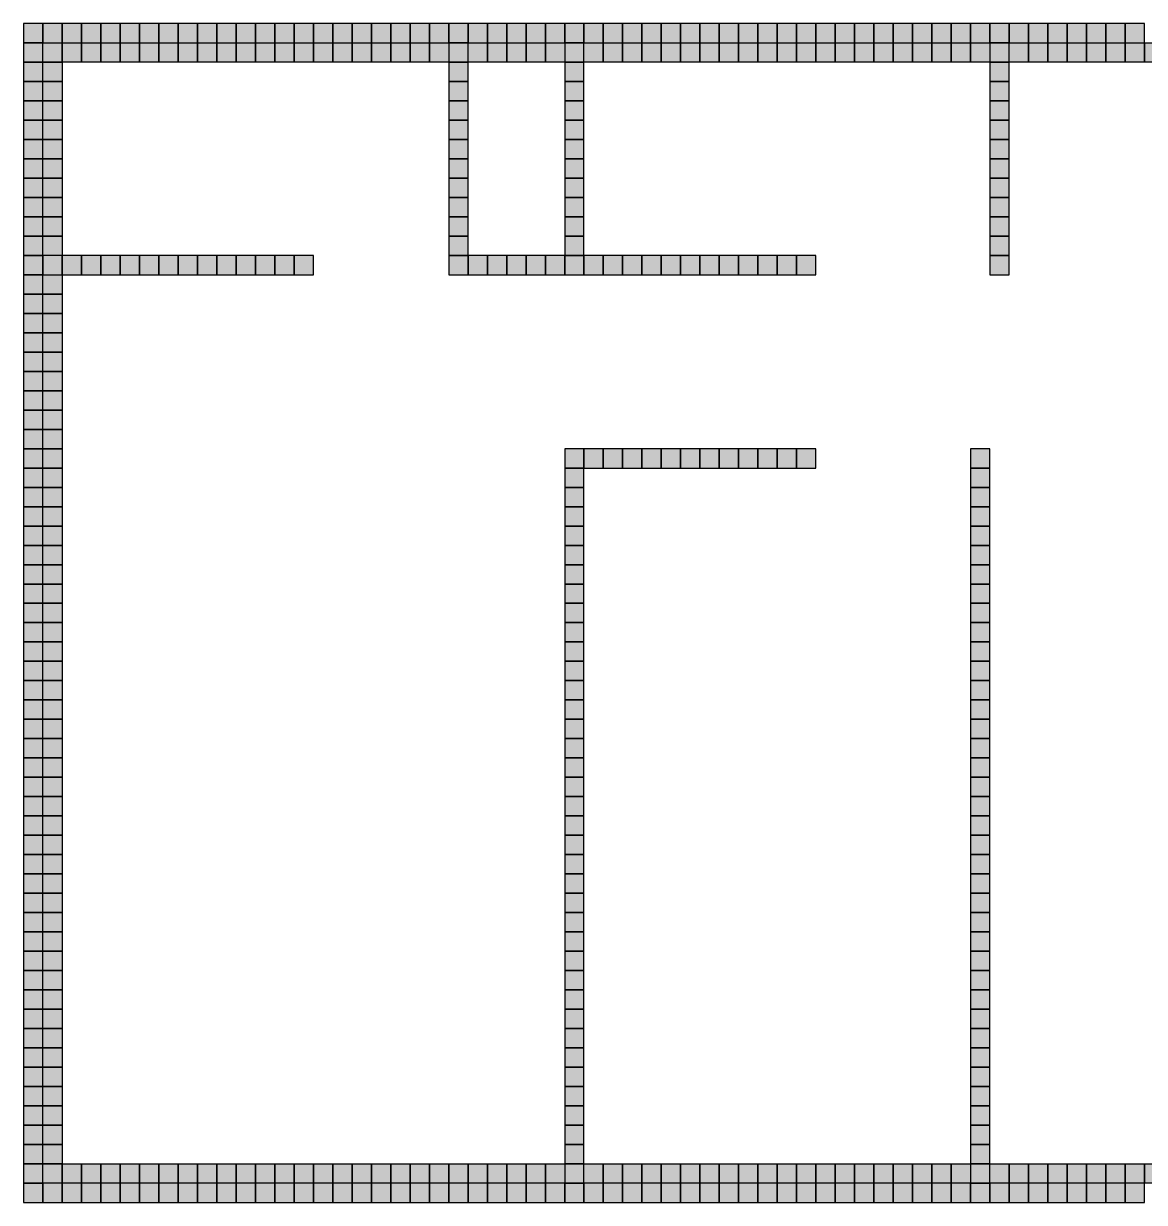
# Model space of a CAD drawing. Header units: inches. Extents: x 0.3 to 12.1, y 0.1 to 7.4.
# Drawn here: x 0.29 to 6.09, y 0.06 to 6.16 of the extents above; entities that cross this region are included whole.
import ezdxf

# ---------------------------------------------------------------- set-up
doc = ezdxf.new("R2010")
doc.units = ezdxf.units.IN
doc.header["$MEASUREMENT"] = 0
doc.layers.add('GRILLA PIXEL', color=7, linetype='Continuous')

# ---------------------------------------------------------------- blocks, each defined once
blk = doc.blocks.new('0-255-255-31-Muro alto')
at = {"layer": 'GRILLA PIXEL', "true_color": 0xffff1f}
h = blk.add_hatch(color=2, dxfattribs=at)
h.dxf.hatch_style = 1
h.paths.add_polyline_path([(0, 0), (-0.1, 0), (-0.1, -0.1), (0, -0.1)])
blk.add_lwpolyline([(-0.1, 0), (-0.1, -0.1), (0, -0.1), (0, 0)], close=True)
blk = doc.blocks.new('0-255-0-0-Muro dormitorio principal')
h = blk.add_hatch(color=1)
h.dxf.hatch_style = 1
h.paths.add_polyline_path([(0, 0), (-0.1, 0), (-0.1, -0.1), (0, -0.1)])
blk.add_lwpolyline([(-0.1, 0), (-0.1, -0.1), (0, -0.1), (0, 0)], close=True)
blk = doc.blocks.new('0-203-204-205-Ventana principal')
at = {"layer": 'GRILLA PIXEL', "true_color": 0xcbcccd}
h = blk.add_hatch(color=254, dxfattribs=at)
h.dxf.hatch_style = 1
h.paths.add_polyline_path([(0, 0), (-0.1, 0), (-0.1, -0.1), (0, -0.1)])
blk.add_lwpolyline([(-0.1, 0), (-0.1, -0.1), (0, -0.1), (0, 0)], close=True)
blk = doc.blocks.new('0-3-160-22-Ventana comun')
at = {"layer": 'GRILLA PIXEL', "true_color": 0x03a016}
h = blk.add_hatch(color=104, dxfattribs=at)
h.dxf.hatch_style = 1
h.paths.add_polyline_path([(0, 0), (-0.1, 0), (-0.1, -0.1), (0, -0.1)])
blk.add_lwpolyline([(-0.1, 0), (-0.1, -0.1), (0, -0.1), (0, 0)], close=True)
blk = doc.blocks.new('0-5-68-255-Muro inicio conexion')
at = {"layer": 'GRILLA PIXEL', "true_color": 0x0544ff}
h = blk.add_hatch(color=160, dxfattribs=at)
h.dxf.hatch_style = 1
h.paths.add_polyline_path([(0, 0), (-0.1, 0), (-0.1, -0.1), (0, -0.1)])
blk.add_lwpolyline([(-0.1, 0), (-0.1, -0.1), (0, -0.1), (0, 0)], close=True)
blk = doc.blocks.new('0-63-149-253-Muro fichas extremo')
at = {"layer": 'GRILLA PIXEL', "true_color": 0x3f95fd}
h = blk.add_hatch(color=153, dxfattribs=at)
h.dxf.hatch_style = 1
h.paths.add_polyline_path([(0, 0), (-0.1, 0), (-0.1, -0.1), (0, -0.1)])
blk.add_lwpolyline([(-0.1, 0), (-0.1, -0.1), (0, -0.1), (0, 0)], close=True)
blk = doc.blocks.new('0-0-28-112-Muro auxiliar fichas esquinas')
at = {"layer": 'GRILLA PIXEL', "true_color": 0x001c70}
h = blk.add_hatch(color=166, dxfattribs=at)
h.dxf.hatch_style = 1
h.paths.add_polyline_path([(0, 0), (-0.1, 0), (-0.1, -0.1), (0, -0.1)])
blk.add_lwpolyline([(-0.1, 0), (-0.1, -0.1), (0, -0.1), (0, 0)], close=True)
blk = doc.blocks.new('1-99-100-102-auxiliar lado interno')
at = {"lineweight": 70, "true_color": 0x636466}
h = blk.add_hatch(color=251, dxfattribs=at)
h.dxf.hatch_style = 1
h.paths.add_polyline_path([(-0.1, -0.1), (-0.1, 0), (0, 0), (0, -0.1)])
blk.add_lwpolyline([(0, 0), (0, -0.1), (-0.1, -0.1), (-0.1, 0)], close=True)
blk = doc.blocks.new('pixel extremo ventana')
h = blk.add_hatch(color=136)
h.dxf.hatch_style = 1
h.paths.add_polyline_path([(0, 0), (-0.1, 0), (-0.1, -0.1), (0, -0.1)])
blk.add_lwpolyline([(-0.1, 0), (-0.1, -0.1), (0, -0.1), (0, 0)], close=True)

msp = doc.modelspace()

# ---------------------------------------------------------------- block references
for name, p in [('0-5-68-255-Muro inicio conexion', (0.3928, 6.1567)), ('0-255-255-31-Muro alto', (0.4928, 6.1567)), ('0-255-255-31-Muro alto', (0.5928, 6.1567)), ('0-255-255-31-Muro alto', (0.6928, 6.1567)), ('0-255-255-31-Muro alto', (0.7928, 6.1567)), ('0-255-255-31-Muro alto', (0.8928, 6.1567)), ('0-255-255-31-Muro alto', (0.9928, 6.1567)), ('0-255-255-31-Muro alto', (1.0928, 6.1567)), ('0-255-255-31-Muro alto', (1.1928, 6.1567)), ('0-255-255-31-Muro alto', (1.2928, 6.1567)), ('0-255-255-31-Muro alto', (1.3928, 6.1567)), ('0-255-255-31-Muro alto', (1.4928, 6.1567)), ('0-255-255-31-Muro alto', (1.5928, 6.1567)), ('0-255-255-31-Muro alto', (1.6928, 6.1567)), ('0-255-255-31-Muro alto', (1.7928, 6.1567)), ('0-255-255-31-Muro alto', (1.8928, 6.1567)), ('0-255-255-31-Muro alto', (1.9928, 6.1567)), ('0-255-255-31-Muro alto', (2.0928, 6.1567)), ('0-255-255-31-Muro alto', (2.1928, 6.1567)), ('0-255-255-31-Muro alto', (2.2928, 6.1567)), ('0-255-255-31-Muro alto', (2.3928, 6.1567)), ('0-255-255-31-Muro alto', (2.4928, 6.1567)), ('0-255-255-31-Muro alto', (2.5928, 6.1567)), ('0-255-255-31-Muro alto', (2.6928, 6.1567)), ('0-255-255-31-Muro alto', (2.7928, 6.1567)), ('0-255-255-31-Muro alto', (2.8928, 6.1567)), ('0-255-255-31-Muro alto', (2.9928, 6.1567)), ('0-255-255-31-Muro alto', (3.0928, 6.1567)), ('0-255-255-31-Muro alto', (3.1928, 6.1567)), ('0-255-255-31-Muro alto', (3.2928, 6.1567)), ('0-255-255-31-Muro alto', (3.3928, 6.1567)), ('0-255-255-31-Muro alto', (3.4928, 6.1567)), ('0-255-255-31-Muro alto', (3.5928, 6.1567)), ('0-255-255-31-Muro alto', (3.6928, 6.1567)), ('0-255-255-31-Muro alto', (3.7928, 6.1567)), ('0-255-255-31-Muro alto', (3.8928, 6.1567)), ('0-255-255-31-Muro alto', (3.9928, 6.1567)), ('0-255-255-31-Muro alto', (4.0928, 6.1567)), ('0-255-255-31-Muro alto', (4.1928, 6.1567)), ('0-255-255-31-Muro alto', (4.2928, 6.1567)), ('0-255-255-31-Muro alto', (4.3928, 6.1567)), ('0-255-255-31-Muro alto', (4.4928, 6.1567)), ('0-255-255-31-Muro alto', (4.5928, 6.1567)), ('0-255-255-31-Muro alto', (4.6928, 6.1567)), ('0-255-255-31-Muro alto', (4.7928, 6.1567)), ('0-255-255-31-Muro alto', (4.8928, 6.1567)), ('0-255-255-31-Muro alto', (4.9928, 6.1567)), ('0-255-255-31-Muro alto', (5.0928, 6.1567)), ('0-255-255-31-Muro alto', (5.1928, 6.1567)), ('0-255-255-31-Muro alto', (5.2928, 6.1567)), ('0-255-255-31-Muro alto', (5.3928, 6.1567)), ('0-255-255-31-Muro alto', (5.4928, 6.1567)), ('0-255-255-31-Muro alto', (5.5928, 6.1567)), ('0-255-255-31-Muro alto', (5.6928, 6.1567)), ('0-255-255-31-Muro alto', (5.7928, 6.1567)), ('0-255-255-31-Muro alto', (5.8928, 6.1567)), ('0-255-255-31-Muro alto', (5.9928, 6.1567)), ('0-255-255-31-Muro alto', (6.0928, 6.1567)), ('0-5-68-255-Muro inicio conexion', (0.3928, 6.0567)), ('1-99-100-102-auxiliar lado interno', (0.4928, 6.0567)), ('1-99-100-102-auxiliar lado interno', (0.5929, 6.0567)), ('1-99-100-102-auxiliar lado interno', (0.6929, 6.0567)), ('1-99-100-102-auxiliar lado interno', (0.7929, 6.0567)), ('1-99-100-102-auxiliar lado interno', (0.8929, 6.0567)), ('1-99-100-102-auxiliar lado interno', (0.9929, 6.0567)), ('1-99-100-102-auxiliar lado interno', (1.0929, 6.0567)), ('1-99-100-102-auxiliar lado interno', (1.1929, 6.0567)), ('1-99-100-102-auxiliar lado interno', (1.2929, 6.0567)), ('1-99-100-102-auxiliar lado interno', (1.3929, 6.0567)), ('1-99-100-102-auxiliar lado interno', (1.4929, 6.0567)), ('1-99-100-102-auxiliar lado interno', (1.5929, 6.0567)), ('1-99-100-102-auxiliar lado interno', (1.6929, 6.0567)), ('1-99-100-102-auxiliar lado interno', (1.7929, 6.0567)), ('1-99-100-102-auxiliar lado interno', (1.8929, 6.0567)), ('1-99-100-102-auxiliar lado interno', (1.9929, 6.0567)), ('1-99-100-102-auxiliar lado interno', (2.0929, 6.0567)), ('1-99-100-102-auxiliar lado interno', (2.1929, 6.0567)), ('1-99-100-102-auxiliar lado interno', (2.2929, 6.0567)), ('1-99-100-102-auxiliar lado interno', (2.3929, 6.0567)), ('1-99-100-102-auxiliar lado interno', (2.4929, 6.0567)), ('0-255-255-31-Muro alto', (2.5928, 6.0567)), ('1-99-100-102-auxiliar lado interno', (2.6928, 6.0567)), ('1-99-100-102-auxiliar lado interno', (2.7928, 6.0567)), ('1-99-100-102-auxiliar lado interno', (2.8928, 6.0567)), ('1-99-100-102-auxiliar lado interno', (2.9928, 6.0567)), ('1-99-100-102-auxiliar lado interno', (3.0928, 6.0567)), ('0-255-255-31-Muro alto', (3.1928, 6.0567)), ('1-99-100-102-auxiliar lado interno', (3.2928, 6.0567)), ('1-99-100-102-auxiliar lado interno', (3.3928, 6.0567)), ('1-99-100-102-auxiliar lado interno', (3.4928, 6.0567)), ('1-99-100-102-auxiliar lado interno', (3.5928, 6.0567)), ('1-99-100-102-auxiliar lado interno', (3.6928, 6.0567)), ('1-99-100-102-auxiliar lado interno', (3.7928, 6.0567)), ('1-99-100-102-auxiliar lado interno', (3.8928, 6.0567)), ('1-99-100-102-auxiliar lado interno', (3.9928, 6.0567)), ('1-99-100-102-auxiliar lado interno', (4.0928, 6.0567)), ('1-99-100-102-auxiliar lado interno', (4.1928, 6.0567)), ('1-99-100-102-auxiliar lado interno', (4.2928, 6.0567)), ('1-99-100-102-auxiliar lado interno', (4.3928, 6.0567)), ('1-99-100-102-auxiliar lado interno', (4.4928, 6.0567)), ('1-99-100-102-auxiliar lado interno', (4.5928, 6.0567)), ('1-99-100-102-auxiliar lado interno', (4.6928, 6.0567)), ('1-99-100-102-auxiliar lado interno', (4.7928, 6.0567)), ('1-99-100-102-auxiliar lado interno', (4.8928, 6.0567)), ('1-99-100-102-auxiliar lado interno', (4.9928, 6.0567)), ('1-99-100-102-auxiliar lado interno', (5.0928, 6.0567)), ('1-99-100-102-auxiliar lado interno', (5.1928, 6.0567)), ('1-99-100-102-auxiliar lado interno', (5.2928, 6.0567)), ('0-255-255-31-Muro alto', (5.3928, 6.0567)), ('1-99-100-102-auxiliar lado interno', (5.4928, 6.0567)), ('1-99-100-102-auxiliar lado interno', (5.5928, 6.0567)), ('1-99-100-102-auxiliar lado interno', (5.6928, 6.0567)), ('1-99-100-102-auxiliar lado interno', (5.7928, 6.0567)), ('1-99-100-102-auxiliar lado interno', (5.8928, 6.0567)), ('1-99-100-102-auxiliar lado interno', (5.9928, 6.0567)), ('1-99-100-102-auxiliar lado interno', (6.0928, 6.0567)), ('1-99-100-102-auxiliar lado interno', (6.1928, 6.0567)), ('0-63-149-253-Muro fichas extremo', (0.3928, 5.9567)), ('1-99-100-102-auxiliar lado interno', (0.4928, 5.9567)), ('0-255-255-31-Muro alto', (2.5928, 5.9567)), ('0-255-255-31-Muro alto', (3.1928, 5.9567)), ('0-255-255-31-Muro alto', (5.3928, 5.9567)), ('0-255-255-31-Muro alto', (0.3928, 5.8567)), ('1-99-100-102-auxiliar lado interno', (0.4928, 5.8567)), ('0-255-255-31-Muro alto', (2.5928, 5.8567)), ('0-255-255-31-Muro alto', (3.1928, 5.8567)), ('0-255-255-31-Muro alto', (5.3928, 5.8567)), ('0-255-255-31-Muro alto', (0.3928, 5.7567)), ('1-99-100-102-auxiliar lado interno', (0.4929, 5.7567)), ('0-255-255-31-Muro alto', (2.5928, 5.7567)), ('0-255-255-31-Muro alto', (3.1928, 5.7567)), ('0-255-255-31-Muro alto', (5.3928, 5.7567)), ('0-255-255-31-Muro alto', (0.3928, 5.6567)), ('1-99-100-102-auxiliar lado interno', (0.4928, 5.6567)), ('0-255-255-31-Muro alto', (2.5928, 5.6567)), ('0-255-255-31-Muro alto', (3.1928, 5.6567)), ('0-255-255-31-Muro alto', (5.3928, 5.6567)), ('0-255-255-31-Muro alto', (0.3928, 5.5567)), ('1-99-100-102-auxiliar lado interno', (0.4928, 5.5567)), ('0-255-255-31-Muro alto', (2.5928, 5.5567)), ('0-255-255-31-Muro alto', (3.1928, 5.5567)), ('0-255-255-31-Muro alto', (5.3928, 5.5567)), ('0-255-255-31-Muro alto', (0.3928, 5.4567)), ('1-99-100-102-auxiliar lado interno', (0.4929, 5.4567)), ('0-255-255-31-Muro alto', (2.5928, 5.4567)), ('0-255-255-31-Muro alto', (3.1928, 5.4567)), ('0-255-255-31-Muro alto', (5.3928, 5.4567)), ('0-255-255-31-Muro alto', (0.3928, 5.3567)), ('1-99-100-102-auxiliar lado interno', (0.4929, 5.3567)), ('0-255-255-31-Muro alto', (2.5928, 5.3567)), ('0-255-255-31-Muro alto', (3.1928, 5.3567)), ('0-255-255-31-Muro alto', (5.3928, 5.3567)), ('0-255-255-31-Muro alto', (0.3928, 5.2567)), ('1-99-100-102-auxiliar lado interno', (0.4929, 5.2567)), ('0-255-255-31-Muro alto', (2.5928, 5.2567)), ('0-255-255-31-Muro alto', (3.1928, 5.2567)), ('0-255-255-31-Muro alto', (5.3928, 5.2567)), ('0-255-255-31-Muro alto', (0.3928, 5.1567)), ('1-99-100-102-auxiliar lado interno', (0.4929, 5.1567)), ('0-255-255-31-Muro alto', (2.5928, 5.1567)), ('0-255-255-31-Muro alto', (3.1928, 5.1567)), ('0-255-255-31-Muro alto', (5.3928, 5.1567)), ('0-255-255-31-Muro alto', (0.3928, 5.0567)), ('1-99-100-102-auxiliar lado interno', (0.4929, 5.0567)), ('0-255-255-31-Muro alto', (2.5928, 5.0567)), ('0-255-255-31-Muro alto', (3.1928, 5.0567)), ('0-255-255-31-Muro alto', (5.3928, 5.0567)), ('0-255-255-31-Muro alto', (0.3928, 4.9567)), ('0-255-255-31-Muro alto', (0.4928, 4.9567)), ('0-255-255-31-Muro alto', (0.5928, 4.9567)), ('0-255-255-31-Muro alto', (0.6928, 4.9567)), ('0-255-255-31-Muro alto', (0.7928, 4.9567)), ('0-255-255-31-Muro alto', (0.8928, 4.9567)), ('0-255-255-31-Muro alto', (0.9928, 4.9567)), ('0-255-255-31-Muro alto', (1.0928, 4.9567)), ('0-255-255-31-Muro alto', (1.1928, 4.9567)), ('0-255-255-31-Muro alto', (1.2928, 4.9567)), ('0-255-255-31-Muro alto', (1.3928, 4.9567)), ('0-255-255-31-Muro alto', (1.4928, 4.9567)), ('0-255-255-31-Muro alto', (1.5928, 4.9567)), ('0-255-255-31-Muro alto', (1.6928, 4.9567)), ('0-255-255-31-Muro alto', (1.7928, 4.9567)), ('0-255-255-31-Muro alto', (2.5928, 4.9567)), ('0-255-255-31-Muro alto', (2.6928, 4.9567)), ('0-255-255-31-Muro alto', (2.7928, 4.9567)), ('0-255-255-31-Muro alto', (2.8928, 4.9567)), ('0-255-255-31-Muro alto', (2.9928, 4.9567)), ('0-255-255-31-Muro alto', (3.0928, 4.9567)), ('0-255-255-31-Muro alto', (3.1928, 4.9567)), ('0-255-255-31-Muro alto', (3.2928, 4.9567)), ('0-255-255-31-Muro alto', (3.3928, 4.9567)), ('0-255-255-31-Muro alto', (3.4928, 4.9567)), ('0-255-255-31-Muro alto', (3.5928, 4.9567)), ('0-255-255-31-Muro alto', (3.6928, 4.9567)), ('0-255-255-31-Muro alto', (3.7928, 4.9567)), ('0-255-255-31-Muro alto', (3.8928, 4.9567)), ('0-255-255-31-Muro alto', (3.9928, 4.9567)), ('0-255-255-31-Muro alto', (4.0928, 4.9567)), ('0-255-255-31-Muro alto', (4.1928, 4.9567)), ('0-255-255-31-Muro alto', (4.2928, 4.9567)), ('0-255-255-31-Muro alto', (4.3928, 4.9567)), ('0-255-255-31-Muro alto', (5.3928, 4.9567)), ('0-255-0-0-Muro dormitorio principal', (0.3928, 4.8567)), ('1-99-100-102-auxiliar lado interno', (0.4928, 4.8567)), ('0-255-0-0-Muro dormitorio principal', (0.3928, 4.7567)), ('1-99-100-102-auxiliar lado interno', (0.4928, 4.7567)), ('0-255-0-0-Muro dormitorio principal', (0.3928, 4.6567)), ('1-99-100-102-auxiliar lado interno', (0.4929, 4.6567)), ('0-255-0-0-Muro dormitorio principal', (0.3928, 4.5567)), ('1-99-100-102-auxiliar lado interno', (0.4929, 4.5567)), ('0-255-0-0-Muro dormitorio principal', (0.3928, 4.4567)), ('1-99-100-102-auxiliar lado interno', (0.4929, 4.4567)), ('0-255-0-0-Muro dormitorio principal', (0.3928, 4.3567)), ('1-99-100-102-auxiliar lado interno', (0.4929, 4.3567)), ('0-255-0-0-Muro dormitorio principal', (0.3928, 4.2567)), ('1-99-100-102-auxiliar lado interno', (0.4929, 4.2567)), ('0-255-0-0-Muro dormitorio principal', (0.3928, 4.1567)), ('1-99-100-102-auxiliar lado interno', (0.4929, 4.1567)), ('0-255-0-0-Muro dormitorio principal', (0.3928, 4.0567)), ('1-99-100-102-auxiliar lado interno', (0.4929, 4.0567)), ('0-255-0-0-Muro dormitorio principal', (0.3928, 3.9567)), ('1-99-100-102-auxiliar lado interno', (0.4929, 3.9567)), ('0-255-255-31-Muro alto', (3.1928, 3.9567)), ('0-255-255-31-Muro alto', (3.2928, 3.9567)), ('0-255-255-31-Muro alto', (3.3928, 3.9567)), ('0-255-255-31-Muro alto', (3.4928, 3.9567)), ('0-255-255-31-Muro alto', (3.5928, 3.9567)), ('0-255-255-31-Muro alto', (3.6928, 3.9567)), ('0-255-255-31-Muro alto', (3.7928, 3.9567)), ('0-255-255-31-Muro alto', (3.8928, 3.9567)), ('0-255-255-31-Muro alto', (3.9928, 3.9567)), ('0-255-255-31-Muro alto', (4.0928, 3.9567)), ('0-255-255-31-Muro alto', (4.1928, 3.9567)), ('0-255-255-31-Muro alto', (4.2928, 3.9567)), ('0-255-255-31-Muro alto', (4.3928, 3.9567)), ('0-255-255-31-Muro alto', (5.2928, 3.9567)), ('0-255-0-0-Muro dormitorio principal', (0.3928, 3.8567)), ('1-99-100-102-auxiliar lado interno', (0.4929, 3.8567)), ('0-255-255-31-Muro alto', (3.1928, 3.8567)), ('0-255-255-31-Muro alto', (5.2928, 3.8567)), ('0-255-0-0-Muro dormitorio principal', (0.3928, 3.7567)), ('1-99-100-102-auxiliar lado interno', (0.4929, 3.7567)), ('0-255-255-31-Muro alto', (3.1928, 3.7567)), ('0-255-255-31-Muro alto', (5.2928, 3.7567)), ('0-255-0-0-Muro dormitorio principal', (0.3928, 3.6567)), ('1-99-100-102-auxiliar lado interno', (0.4929, 3.6567)), ('0-255-255-31-Muro alto', (3.1928, 3.6567)), ('0-255-255-31-Muro alto', (5.2928, 3.6567)), ('0-255-0-0-Muro dormitorio principal', (0.3928, 3.5567)), ('1-99-100-102-auxiliar lado interno', (0.4929, 3.5567)), ('0-255-255-31-Muro alto', (3.1928, 3.5567)), ('0-255-255-31-Muro alto', (5.2928, 3.5567)), ('0-255-0-0-Muro dormitorio principal', (0.3928, 3.4567)), ('1-99-100-102-auxiliar lado interno', (0.4929, 3.4567)), ('0-255-255-31-Muro alto', (3.1928, 3.4567)), ('0-255-255-31-Muro alto', (5.2928, 3.4567)), ('0-255-0-0-Muro dormitorio principal', (0.3928, 3.3567)), ('1-99-100-102-auxiliar lado interno', (0.4928, 3.3567)), ('0-255-255-31-Muro alto', (3.1928, 3.3567)), ('0-255-255-31-Muro alto', (5.2928, 3.3567)), ('0-255-0-0-Muro dormitorio principal', (0.3928, 3.2567)), ('1-99-100-102-auxiliar lado interno', (0.4928, 3.2567)), ('0-255-255-31-Muro alto', (3.1928, 3.2567)), ('0-255-255-31-Muro alto', (5.2928, 3.2567)), ('0-255-0-0-Muro dormitorio principal', (0.3928, 3.1567)), ('1-99-100-102-auxiliar lado interno', (0.4929, 3.1567)), ('0-255-255-31-Muro alto', (3.1928, 3.1567)), ('0-255-255-31-Muro alto', (5.2928, 3.1567)), ('0-255-0-0-Muro dormitorio principal', (0.3928, 3.0567)), ('1-99-100-102-auxiliar lado interno', (0.4929, 3.0567)), ('0-255-255-31-Muro alto', (3.1928, 3.0567)), ('0-255-255-31-Muro alto', (5.2928, 3.0567)), ('0-255-0-0-Muro dormitorio principal', (0.3928, 2.9567)), ('1-99-100-102-auxiliar lado interno', (0.4929, 2.9567)), ('0-255-255-31-Muro alto', (3.1928, 2.9567)), ('0-255-255-31-Muro alto', (5.2928, 2.9567)), ('0-255-0-0-Muro dormitorio principal', (0.3928, 2.8567)), ('1-99-100-102-auxiliar lado interno', (0.4929, 2.8567)), ('0-255-255-31-Muro alto', (3.1928, 2.8567)), ('0-255-255-31-Muro alto', (5.2928, 2.8567)), ('0-255-0-0-Muro dormitorio principal', (0.3928, 2.7567)), ('1-99-100-102-auxiliar lado interno', (0.4929, 2.7567)), ('0-255-255-31-Muro alto', (3.1928, 2.7567)), ('0-255-255-31-Muro alto', (5.2928, 2.7567)), ('0-255-0-0-Muro dormitorio principal', (0.3928, 2.6567)), ('1-99-100-102-auxiliar lado interno', (0.4929, 2.6567)), ('0-255-255-31-Muro alto', (3.1928, 2.6567)), ('0-255-255-31-Muro alto', (5.2928, 2.6567)), ('0-255-0-0-Muro dormitorio principal', (0.3928, 2.5567)), ('1-99-100-102-auxiliar lado interno', (0.4929, 2.5567)), ('0-255-255-31-Muro alto', (3.1928, 2.5567)), ('0-255-255-31-Muro alto', (5.2928, 2.5567)), ('0-255-0-0-Muro dormitorio principal', (0.3928, 2.4567)), ('1-99-100-102-auxiliar lado interno', (0.4929, 2.4567)), ('0-255-255-31-Muro alto', (3.1928, 2.4567)), ('0-255-255-31-Muro alto', (5.2928, 2.4567)), ('0-255-0-0-Muro dormitorio principal', (0.3928, 2.3567)), ('1-99-100-102-auxiliar lado interno', (0.4929, 2.3567)), ('0-255-255-31-Muro alto', (3.1928, 2.3567)), ('0-255-255-31-Muro alto', (5.2928, 2.3567)), ('0-255-0-0-Muro dormitorio principal', (0.3928, 2.2567)), ('1-99-100-102-auxiliar lado interno', (0.4929, 2.2567)), ('0-255-255-31-Muro alto', (3.1928, 2.2567)), ('0-255-255-31-Muro alto', (5.2928, 2.2567)), ('0-255-0-0-Muro dormitorio principal', (0.3928, 2.1567)), ('1-99-100-102-auxiliar lado interno', (0.4929, 2.1567)), ('0-255-255-31-Muro alto', (3.1928, 2.1567)), ('0-255-255-31-Muro alto', (5.2928, 2.1567)), ('0-255-0-0-Muro dormitorio principal', (0.3928, 2.0567)), ('1-99-100-102-auxiliar lado interno', (0.4929, 2.0567)), ('0-255-255-31-Muro alto', (3.1928, 2.0567)), ('0-255-255-31-Muro alto', (5.2928, 2.0567)), ('0-255-0-0-Muro dormitorio principal', (0.3928, 1.9567)), ('1-99-100-102-auxiliar lado interno', (0.4929, 1.9567)), ('0-255-255-31-Muro alto', (3.1928, 1.9567)), ('0-255-255-31-Muro alto', (5.2928, 1.9567)), ('0-255-0-0-Muro dormitorio principal', (0.3928, 1.8567)), ('1-99-100-102-auxiliar lado interno', (0.4929, 1.8567)), ('0-255-255-31-Muro alto', (3.1928, 1.8567)), ('0-255-255-31-Muro alto', (5.2928, 1.8567)), ('0-255-0-0-Muro dormitorio principal', (0.3928, 1.7567)), ('1-99-100-102-auxiliar lado interno', (0.4929, 1.7567)), ('0-255-255-31-Muro alto', (3.1928, 1.7567)), ('0-255-255-31-Muro alto', (5.2928, 1.7567)), ('0-255-0-0-Muro dormitorio principal', (0.3928, 1.6567)), ('1-99-100-102-auxiliar lado interno', (0.4929, 1.6567)), ('0-255-255-31-Muro alto', (3.1928, 1.6567)), ('0-255-255-31-Muro alto', (5.2928, 1.6567)), ('0-255-0-0-Muro dormitorio principal', (0.3928, 1.5567)), ('1-99-100-102-auxiliar lado interno', (0.4929, 1.5567)), ('0-255-255-31-Muro alto', (3.1928, 1.5567)), ('0-255-255-31-Muro alto', (5.2928, 1.5567)), ('0-255-0-0-Muro dormitorio principal', (0.3928, 1.4567)), ('1-99-100-102-auxiliar lado interno', (0.4929, 1.4567)), ('0-255-255-31-Muro alto', (3.1928, 1.4567)), ('0-255-255-31-Muro alto', (5.2928, 1.4567)), ('0-255-0-0-Muro dormitorio principal', (0.3928, 1.3567)), ('1-99-100-102-auxiliar lado interno', (0.4929, 1.3567)), ('0-255-255-31-Muro alto', (3.1928, 1.3567)), ('0-255-255-31-Muro alto', (5.2928, 1.3567)), ('0-255-0-0-Muro dormitorio principal', (0.3928, 1.2567)), ('1-99-100-102-auxiliar lado interno', (0.4929, 1.2567)), ('0-255-255-31-Muro alto', (3.1928, 1.2567)), ('0-255-255-31-Muro alto', (5.2928, 1.2567)), ('0-255-0-0-Muro dormitorio principal', (0.3928, 1.1567)), ('1-99-100-102-auxiliar lado interno', (0.4929, 1.1567)), ('0-255-255-31-Muro alto', (3.1928, 1.1567)), ('0-255-255-31-Muro alto', (5.2928, 1.1567)), ('0-255-0-0-Muro dormitorio principal', (0.3928, 1.0567)), ('1-99-100-102-auxiliar lado interno', (0.4929, 1.0567)), ('0-255-255-31-Muro alto', (3.1928, 1.0567)), ('0-255-255-31-Muro alto', (5.2928, 1.0567)), ('0-255-0-0-Muro dormitorio principal', (0.3928, 0.9567)), ('1-99-100-102-auxiliar lado interno', (0.4929, 0.9567)), ('0-255-255-31-Muro alto', (3.1928, 0.9567)), ('0-255-255-31-Muro alto', (5.2928, 0.9567)), ('0-255-0-0-Muro dormitorio principal', (0.3928, 0.8567)), ('1-99-100-102-auxiliar lado interno', (0.4929, 0.8567)), ('0-255-255-31-Muro alto', (3.1928, 0.8567)), ('0-255-255-31-Muro alto', (5.2928, 0.8567)), ('0-255-0-0-Muro dormitorio principal', (0.3928, 0.7567)), ('1-99-100-102-auxiliar lado interno', (0.4929, 0.7567)), ('0-255-255-31-Muro alto', (3.1928, 0.7567)), ('0-255-255-31-Muro alto', (5.2928, 0.7567)), ('0-255-0-0-Muro dormitorio principal', (0.3928, 0.6567)), ('1-99-100-102-auxiliar lado interno', (0.4929, 0.6567)), ('0-255-255-31-Muro alto', (3.1928, 0.6567)), ('0-255-255-31-Muro alto', (5.2928, 0.6567)), ('0-255-0-0-Muro dormitorio principal', (0.3928, 0.5567)), ('1-99-100-102-auxiliar lado interno', (0.4929, 0.5567)), ('0-255-255-31-Muro alto', (3.1928, 0.5567)), ('0-255-255-31-Muro alto', (5.2928, 0.5567)), ('0-255-0-0-Muro dormitorio principal', (0.3928, 0.4567)), ('1-99-100-102-auxiliar lado interno', (0.4929, 0.4567)), ('0-255-255-31-Muro alto', (3.1928, 0.4567)), ('0-255-255-31-Muro alto', (5.2928, 0.4567)), ('0-255-0-0-Muro dormitorio principal', (0.3928, 0.3567)), ('1-99-100-102-auxiliar lado interno', (0.4929, 0.3567)), ('0-255-255-31-Muro alto', (3.1928, 0.3567)), ('0-255-255-31-Muro alto', (5.2928, 0.3567)), ('0-0-28-112-Muro auxiliar fichas esquinas', (0.3928, 0.2567)), ('1-99-100-102-auxiliar lado interno', (0.4929, 0.2567)), ('1-99-100-102-auxiliar lado interno', (0.5929, 0.2567)), ('1-99-100-102-auxiliar lado interno', (0.6929, 0.2567)), ('1-99-100-102-auxiliar lado interno', (0.7929, 0.2567)), ('1-99-100-102-auxiliar lado interno', (0.8929, 0.2567)), ('1-99-100-102-auxiliar lado interno', (0.9929, 0.2567)), ('1-99-100-102-auxiliar lado interno', (1.0929, 0.2567)), ('1-99-100-102-auxiliar lado interno', (1.1929, 0.2567)), ('1-99-100-102-auxiliar lado interno', (1.2929, 0.2567)), ('1-99-100-102-auxiliar lado interno', (1.3929, 0.2567)), ('1-99-100-102-auxiliar lado interno', (1.4929, 0.2567)), ('1-99-100-102-auxiliar lado interno', (1.5929, 0.2567)), ('1-99-100-102-auxiliar lado interno', (1.6929, 0.2567)), ('1-99-100-102-auxiliar lado interno', (1.7929, 0.2567)), ('1-99-100-102-auxiliar lado interno', (1.8929, 0.2567)), ('1-99-100-102-auxiliar lado interno', (1.9929, 0.2567)), ('1-99-100-102-auxiliar lado interno', (2.0929, 0.2567)), ('1-99-100-102-auxiliar lado interno', (2.1929, 0.2567)), ('1-99-100-102-auxiliar lado interno', (2.2929, 0.2567)), ('1-99-100-102-auxiliar lado interno', (2.3929, 0.2567)), ('1-99-100-102-auxiliar lado interno', (2.4929, 0.2567)), ('1-99-100-102-auxiliar lado interno', (2.5929, 0.2567)), ('1-99-100-102-auxiliar lado interno', (2.6929, 0.2567)), ('1-99-100-102-auxiliar lado interno', (2.7929, 0.2567)), ('1-99-100-102-auxiliar lado interno', (2.8929, 0.2567)), ('1-99-100-102-auxiliar lado interno', (2.9929, 0.2567)), ('1-99-100-102-auxiliar lado interno', (3.0929, 0.2567)), ('0-255-255-31-Muro alto', (3.1928, 0.2567)), ('1-99-100-102-auxiliar lado interno', (3.2928, 0.2567)), ('1-99-100-102-auxiliar lado interno', (3.3928, 0.2567)), ('1-99-100-102-auxiliar lado interno', (3.4928, 0.2567)), ('1-99-100-102-auxiliar lado interno', (3.5928, 0.2567)), ('1-99-100-102-auxiliar lado interno', (3.6928, 0.2567)), ('1-99-100-102-auxiliar lado interno', (3.7928, 0.2567)), ('1-99-100-102-auxiliar lado interno', (3.8928, 0.2567)), ('1-99-100-102-auxiliar lado interno', (3.9928, 0.2567)), ('1-99-100-102-auxiliar lado interno', (4.0928, 0.2567)), ('1-99-100-102-auxiliar lado interno', (4.1928, 0.2567)), ('1-99-100-102-auxiliar lado interno', (4.2928, 0.2567)), ('1-99-100-102-auxiliar lado interno', (4.3928, 0.2567)), ('1-99-100-102-auxiliar lado interno', (4.4928, 0.2567)), ('1-99-100-102-auxiliar lado interno', (4.5928, 0.2567)), ('1-99-100-102-auxiliar lado interno', (4.6928, 0.2567)), ('1-99-100-102-auxiliar lado interno', (4.7928, 0.2567)), ('1-99-100-102-auxiliar lado interno', (4.8928, 0.2567)), ('1-99-100-102-auxiliar lado interno', (4.9928, 0.2567)), ('1-99-100-102-auxiliar lado interno', (5.0928, 0.2567)), ('1-99-100-102-auxiliar lado interno', (5.1928, 0.2567)), ('0-255-255-31-Muro alto', (5.2928, 0.2567)), ('1-99-100-102-auxiliar lado interno', (5.3928, 0.2567)), ('1-99-100-102-auxiliar lado interno', (5.4928, 0.2567)), ('1-99-100-102-auxiliar lado interno', (5.5928, 0.2567)), ('1-99-100-102-auxiliar lado interno', (5.6928, 0.2567)), ('1-99-100-102-auxiliar lado interno', (5.7928, 0.2567)), ('1-99-100-102-auxiliar lado interno', (5.8928, 0.2567)), ('1-99-100-102-auxiliar lado interno', (5.9928, 0.2567)), ('1-99-100-102-auxiliar lado interno', (6.0928, 0.2567)), ('1-99-100-102-auxiliar lado interno', (6.1928, 0.2567)), ('0-0-28-112-Muro auxiliar fichas esquinas', (0.3928, 0.1567)), ('pixel extremo ventana', (0.4928, 0.1566)), ('0-203-204-205-Ventana principal', (0.5928, 0.1567)), ('0-203-204-205-Ventana principal', (0.6928, 0.1567)), ('0-203-204-205-Ventana principal', (0.7928, 0.1567)), ('0-203-204-205-Ventana principal', (0.8928, 0.1567)), ('0-203-204-205-Ventana principal', (0.9928, 0.1567)), ('0-203-204-205-Ventana principal', (1.0928, 0.1567)), ('0-203-204-205-Ventana principal', (1.1928, 0.1567)), ('0-203-204-205-Ventana principal', (1.2928, 0.1567)), ('0-203-204-205-Ventana principal', (1.3928, 0.1567)), ('0-203-204-205-Ventana principal', (1.4928, 0.1567)), ('0-203-204-205-Ventana principal', (1.5928, 0.1567)), ('0-203-204-205-Ventana principal', (1.6928, 0.1567)), ('0-203-204-205-Ventana principal', (1.7928, 0.1567)), ('0-203-204-205-Ventana principal', (1.8928, 0.1567)), ('pixel extremo ventana', (1.9928, 0.1566)), ('0-255-255-31-Muro alto', (2.0928, 0.1567)), ('0-255-255-31-Muro alto', (2.1928, 0.1567)), ('0-255-255-31-Muro alto', (2.2928, 0.1567)), ('0-255-255-31-Muro alto', (2.3928, 0.1567)), ('0-255-255-31-Muro alto', (2.4928, 0.1567)), ('0-255-255-31-Muro alto', (2.5928, 0.1567)), ('0-255-255-31-Muro alto', (2.6928, 0.1567)), ('0-255-255-31-Muro alto', (2.7928, 0.1567)), ('0-255-255-31-Muro alto', (2.8928, 0.1567)), ('0-255-255-31-Muro alto', (2.9928, 0.1567)), ('0-255-255-31-Muro alto', (3.0928, 0.1567)), ('0-255-255-31-Muro alto', (3.1928, 0.1567)), ('0-255-255-31-Muro alto', (3.2928, 0.1567)), ('0-255-255-31-Muro alto', (3.3928, 0.1567)), ('pixel extremo ventana', (3.4928, 0.1567)), ('0-3-160-22-Ventana comun', (3.5928, 0.1567)), ('0-3-160-22-Ventana comun', (3.6928, 0.1567)), ('0-3-160-22-Ventana comun', (3.7928, 0.1567)), ('0-3-160-22-Ventana comun', (3.8928, 0.1567)), ('0-3-160-22-Ventana comun', (3.9928, 0.1567)), ('0-3-160-22-Ventana comun', (4.0928, 0.1567)), ('0-3-160-22-Ventana comun', (4.1928, 0.1567)), ('0-3-160-22-Ventana comun', (4.2928, 0.1567)), ('0-3-160-22-Ventana comun', (4.3928, 0.1567)), ('pixel extremo ventana', (4.4928, 0.1567)), ('0-255-255-31-Muro alto', (4.5928, 0.1567)), ('0-255-255-31-Muro alto', (4.6928, 0.1567)), ('0-255-255-31-Muro alto', (4.7928, 0.1567)), ('0-255-255-31-Muro alto', (4.8928, 0.1567)), ('0-255-255-31-Muro alto', (4.9928, 0.1567)), ('0-255-255-31-Muro alto', (5.0928, 0.1567)), ('0-255-255-31-Muro alto', (5.1928, 0.1567)), ('0-255-255-31-Muro alto', (5.2928, 0.1567)), ('0-255-255-31-Muro alto', (5.3928, 0.1567)), ('0-255-255-31-Muro alto', (5.4928, 0.1567)), ('pixel extremo ventana', (5.5928, 0.1567)), ('0-3-160-22-Ventana comun', (5.6928, 0.1567)), ('0-3-160-22-Ventana comun', (5.7928, 0.1567)), ('0-3-160-22-Ventana comun', (5.8928, 0.1567)), ('0-3-160-22-Ventana comun', (5.9928, 0.1567)), ('0-3-160-22-Ventana comun', (6.0928, 0.1567))]:
    msp.add_blockref(name, p)

doc.saveas('drawing.dxf')
